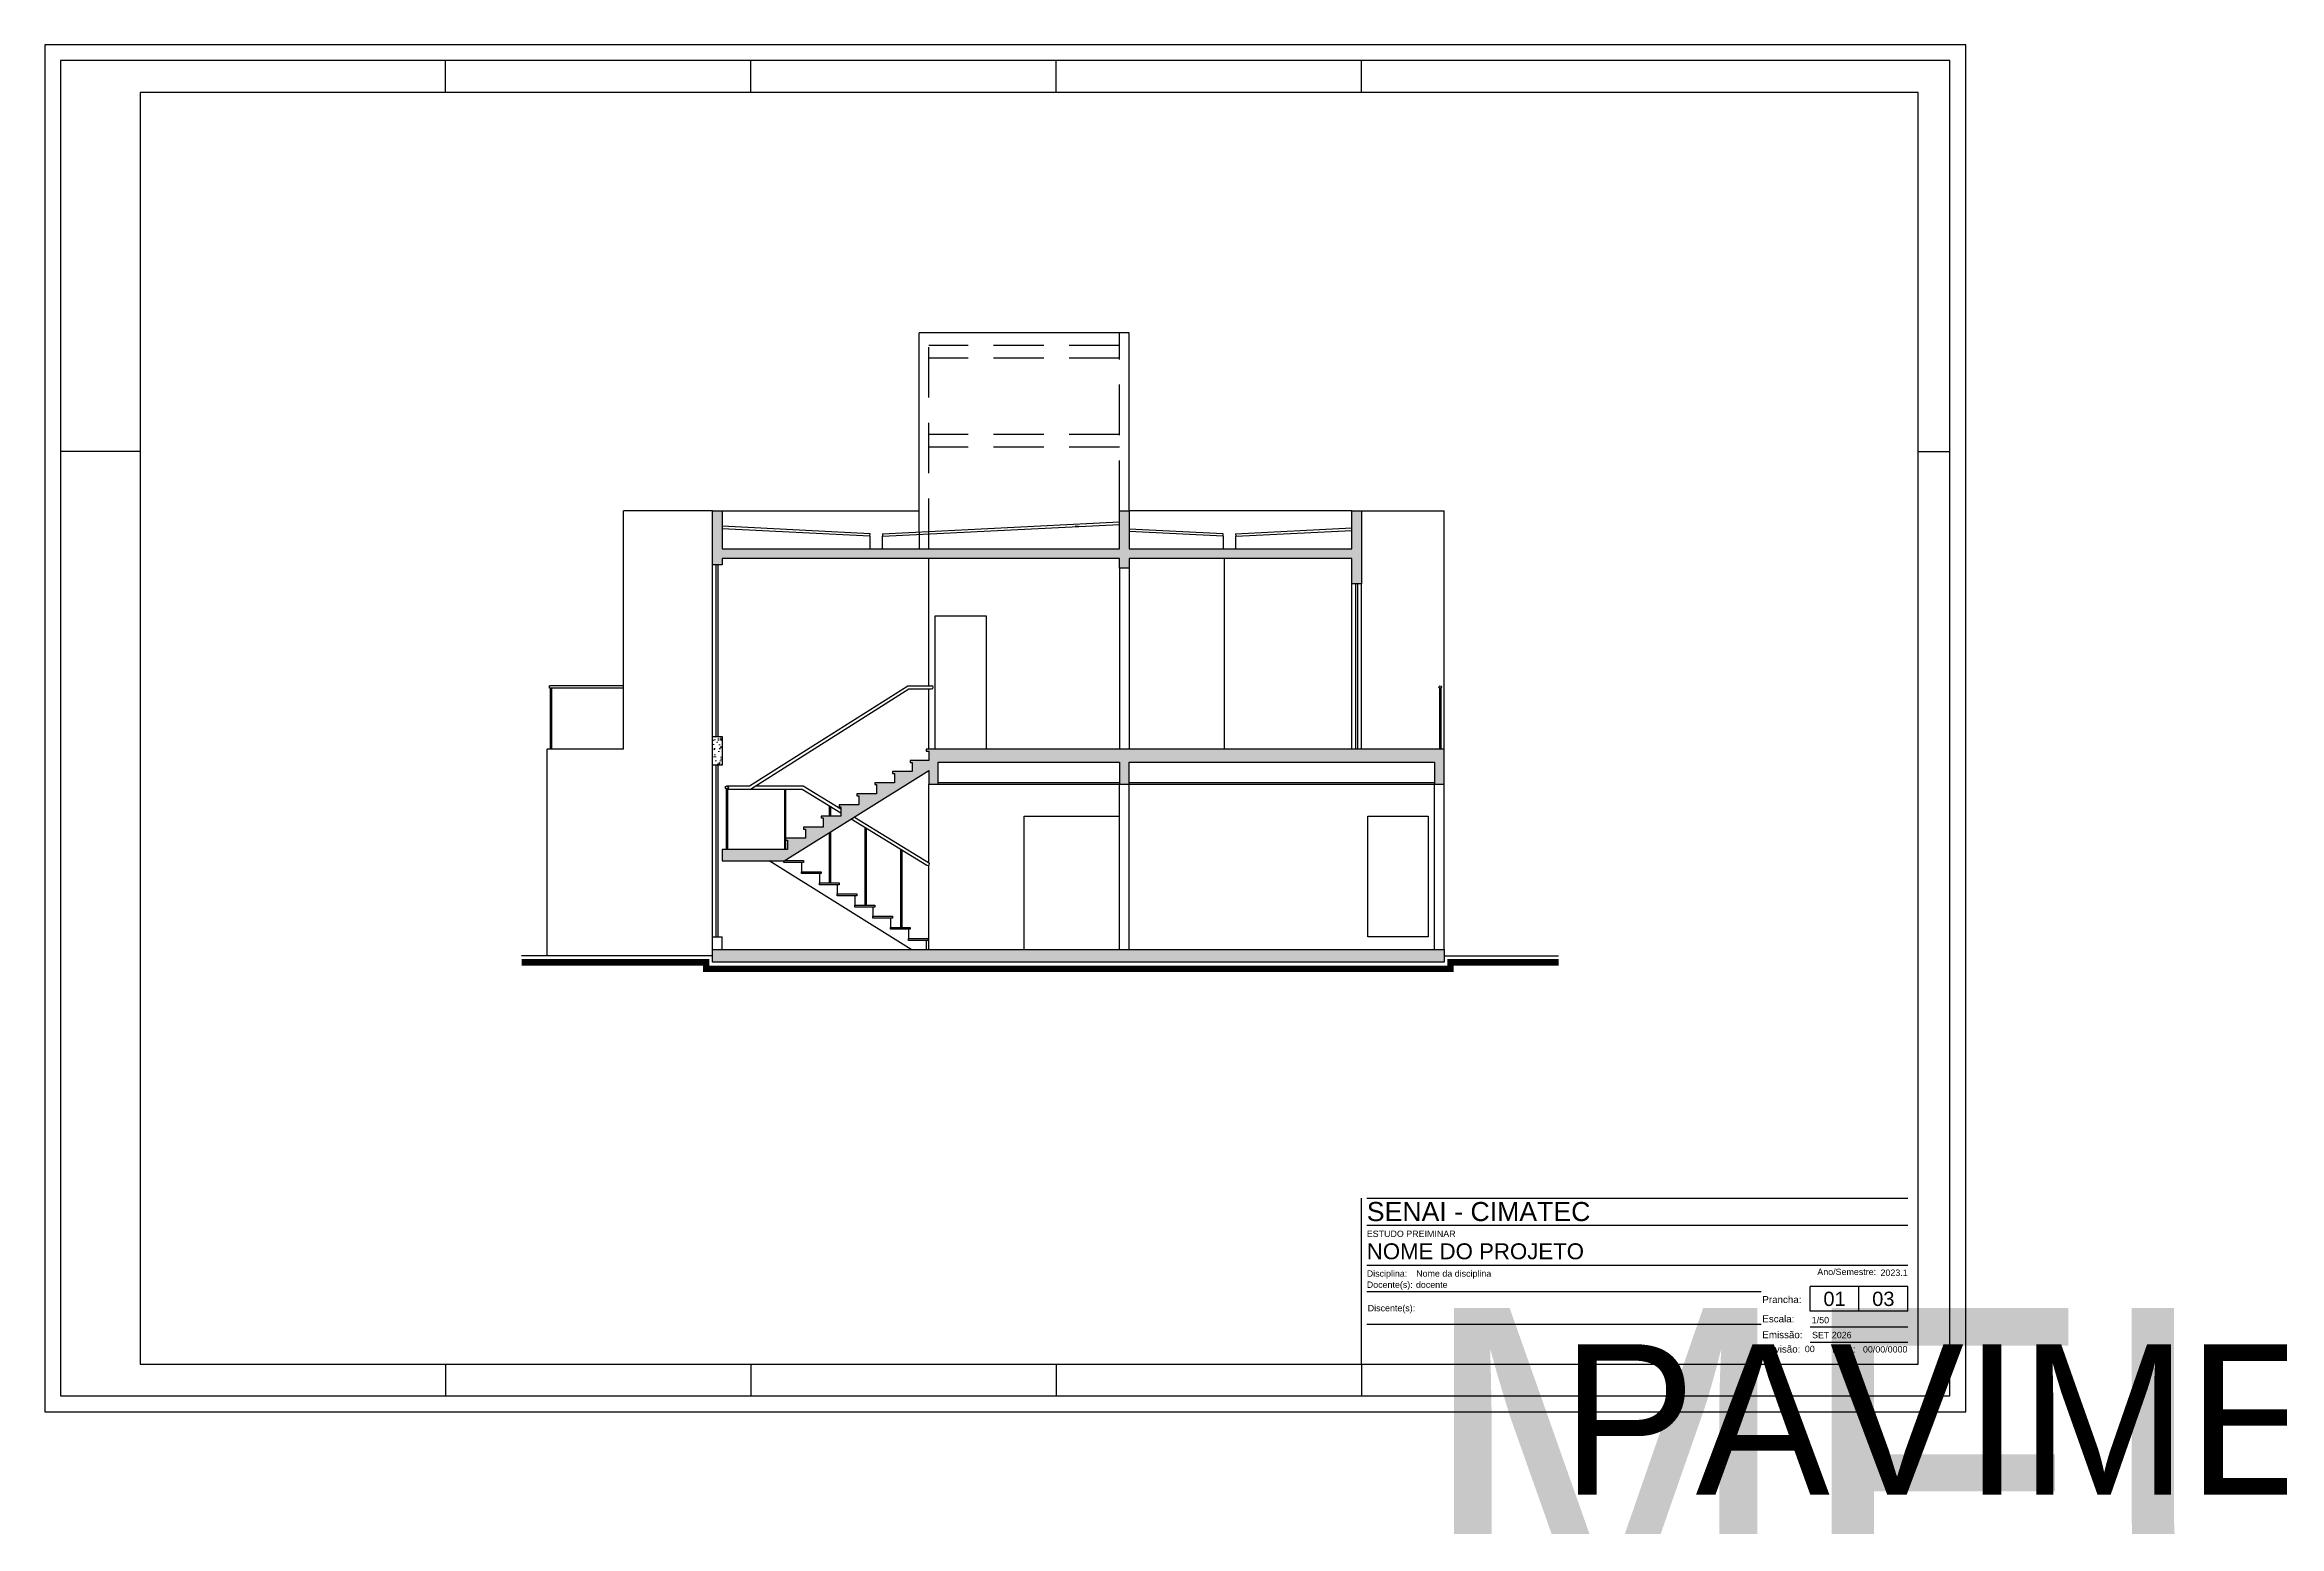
# Model space of a CAD drawing. Header units: metres. Extents: x 47359 to 47486, y 23351 to 23441.
# Drawn here: x 47358.92 to 47394.04, y 23417.22 to 23440.52 of the extents above; entities that cross this region are included whole.
import ezdxf
from ezdxf.enums import TextEntityAlignment as Align

# ---------------------------------------------------------------- set-up
doc = ezdxf.new("R2018")
doc.units = ezdxf.units.M
doc.header["$LTSCALE"] = 0.25
doc.linetypes.add('HIDDEN2', pattern=[4.7625, 3.175, -1.5875])
doc.layers.add('0_MRG_AUX', color=7, linetype='Continuous', true_color=0xecbcd1, plot=False)
doc.layers.add('CAR_0', color=7, linetype='Continuous', true_color=0xff6b00, plot=False)
for name, color, linetype in [('ARQ_ALV CT', 4, 'Continuous'), ('ARQ_ALV VS', 2, 'Continuous'), ('ARQ_CONC CT', 6, 'Continuous'), ('ARQ_DIV', 3, 'Continuous'), ('ARQ_ESQ CT', 30, 'Continuous'), ('ARQ_METAL CT', 2, 'Continuous'), ('ARQ_METAL VS', 1, 'Continuous'), ('ARQ_PROJ INF', 1, 'HIDDEN2'), ('ARQ_VISTA 01', 1, 'Continuous'), ('ARQ_VISTA 03', 3, 'Continuous'), ('CAR_LINHAS_CINZA', 8, 'Continuous'), ('CAR_LINHAS_DESTAQUE', 3, 'Continuous'), ('CAR_TEXTO_CINZA', 8, 'Continuous'), ('CAR_TEXTO_PRETO', 1, 'Continuous'), ('MRG_EXTERNA', 1, 'Continuous'), ('MRG_INTERNA', 2, 'Continuous')]:
    doc.layers.add(name, color=color, linetype=linetype)
for name, color, linetype, lineweight in [('ARQ_CINZA 02', 251, 'Continuous', 9), ('ARQ_CINZA 03', 252, 'Continuous', 9), ('ARQ_CINZA 04', 253, 'Continuous', 9)]:
    doc.layers.add(name, color=color, linetype=linetype, lineweight=lineweight)
doc.styles.add('Arial', font='arial.ttf')
doc.styles.get("Standard").update_dxf_attribs({"font": 'arial.ttf'})

# ---------------------------------------------------------------- blocks, each defined once
blk = doc.blocks.new('FORMATO_A2mmD')
at = {"layer": '0_MRG_AUX'}
blk.add_lwpolyline([(5, -5), (5, 425), (-599, 425), (-599, -5)], close=True, dxfattribs=at)
at = {"layer": 'MRG_EXTERNA'}
blk.add_lwpolyline([(0, 0), (0, 420), (-594, 420), (-594, 0)], close=True, dxfattribs=at)
at = {"layer": 'MRG_INTERNA'}
for p, q in [((-473, 410), (-473, 420)), ((-377, 410), (-377, 420)), ((-377, 410), (-377, 420)), ((-281, 410), (-281, 420)), ((-185, 410), (-185, 420)), ((-185, 410), (-185, 420)), ((-569, 297), (-594, 297)), ((-10, 297), (0, 297)), ((-473, 10), (-473, 0)), ((-377, 10), (-377, 0)), ((-377, 10), (-377, 0)), ((-281, 10), (-281, 0)), ((-185, 10), (-185, 0)), ((-185, 10), (-185, 0))]:
    blk.add_line(p, q, dxfattribs=at)
blk.add_lwpolyline([(-569, 410), (-569, 10), (-10, 10), (-10, 410)], close=True, dxfattribs=at)
blk = doc.blocks.new('carimbo')
at = {"layer": 'CAR_0'}
for p, q in [((-0.175, 0), (-0.175, 0.05225)), ((0, 0), (0, 0.05225)), ((-0.175, 0), (0, 0))]:
    blk.add_line(p, q, dxfattribs=at)
at = {"layer": 'CAR_LINHAS_CINZA'}
for p, q in [((-0.17336, 0.05225), (-0.00329, 0.05225)), ((-0.17336, 0.04375), (-0.00329, 0.04375)), ((-0.00329, 0.031), (-0.17336, 0.031)), ((-0.04936, 0.02275), (-0.17336, 0.02275)), ((-0.04936, 0.0125), (-0.17336, 0.0125))]:
    blk.add_line(p, q, dxfattribs=at)
at = {"layer": 'CAR_LINHAS_DESTAQUE'}
for p, q in [((-0.00329, 0.02443), (-0.03396, 0.02443)), ((-0.03396, 0.01665), (-0.03396, 0.02443)), ((-0.01862, 0.01665), (-0.01862, 0.02443)), ((-0.00329, 0.01665), (-0.00329, 0.02443)), ((-0.00329, 0.01665), (-0.03396, 0.01665))]:
    blk.add_line(p, q, dxfattribs=at)
at = {"layer": 'CAR_TEXTO_CINZA'}
for p, q in [((-0.00329, 0.01165), (-0.03396, 0.01165)), ((-0.00329, 0.00685), (-0.03396, 0.00685))]:
    blk.add_line(p, q, dxfattribs=at)
at = {"layer": 'CAR_TEXTO_CINZA', "style": 'Arial'}
for s, height, p in [('Disciplina:', 0.002, (-0.17336, 0.0275)), ('Ano/Semestre:', 0.002, (-0.03171, 0.02803)), ('Docente(s):', 0.002, (-0.17336, 0.024)), ('Prancha: ', 0.0022, (-0.049, 0.01921)), ('Escala:', 0.0022, (-0.049, 0.01315)), ('Emissão:', 0.0022, (-0.049, 0.00815)), ('Revisão: ', 0.0022, (-0.049, 0.00365)), ('Data:', 0.0022, (-0.02701, 0.00365))]:
    blk.add_text(s, height=height, dxfattribs=at).set_placement(p)
blk.add_text('Discente(s):', height=0.002, dxfattribs=at).set_placement((-0.17305, 0.01762), align=Align.MIDDLE_LEFT)
at = {"layer": 'CAR_TEXTO_CINZA', "style": 'Arial', "flags": 8}
blk.add_attdef('FASE', (-0.17336, 0.04), '', height=0.002, dxfattribs=at)
blk.add_attdef('A/S', text='', height=0.002, dxfattribs=at).set_placement((-0.00329, 0.02776), align=Align.RIGHT)
at = {"layer": 'CAR_TEXTO_PRETO', "lineweight": 30, "flags": 104}
blk.add_attdef('TITULO_01', text='', height=0.003, dxfattribs=at).set_placement((-0.11218, 0.00625), align=Align.MIDDLE_CENTER)
at = {"layer": 'CAR_TEXTO_PRETO', "linetype": 'Continuous', "style": 'Arial', "flags": 8}
for tag, p, height in [('IES-CURSO', (-0.17336, 0.045), 0.006), ('NOME', (-0.17336, 0.033), 0.005)]:
    blk.add_attdef(tag, p, '', height=height, dxfattribs=at)
at = {"layer": 'CAR_TEXTO_PRETO', "style": 'Arial', "flags": 8}
for tag, p in [('DISCIPLINA', (-0.15782, 0.0275)), ('DOCENTE', (-0.15788, 0.024)), ('DATAEMISSÃO', (-0.03335, 0.00815)), ('REVN', (-0.03563, 0.00379))]:
    blk.add_attdef(tag, p, '', height=0.002, dxfattribs=at)
for tag, p in [('NUM', (-0.02629, 0.02054)), ('TOT', (-0.01095, 0.02054))]:
    blk.add_attdef(tag, text='', height=0.0045, dxfattribs=at).set_placement(p, align=Align.MIDDLE_CENTER)
at = {"layer": 'CAR_TEXTO_PRETO', "lineweight": 30, "flags": 104}
blk.add_attdef('DISCENTE', text='', height=0.002, dxfattribs=at).set_placement((-0.15757, 0.01762), align=Align.MIDDLE_LEFT)
at = {"layer": 'CAR_TEXTO_PRETO', "style": 'Arial'}
blk.add_attdef('ESCALA', (-0.03346, 0.01285), '', height=0.002, dxfattribs=at)
at = {"layer": 'CAR_TEXTO_PRETO', "style": 'Arial', "flags": 8}
blk.add_attdef('REVDATA', text='', height=0.002, dxfattribs=at).set_placement((-0.00337, 0.00365), align=Align.RIGHT)

msp = doc.modelspace()

# ---------------------------------------------------------------- hatches: boundary and pattern name
at = {"layer": 'ARQ_CINZA 03'}
h = msp.add_hatch(dxfattribs=at)
h.set_pattern_fill('AR-CONC', color=256, scale=0.001, angle=90, style=0)
h.set_pattern_definition([(140, (47369.56406, 23432.4354), (0.015939, 0.1821847), [0.01905, -0.20955]), (85, (47369.56406, 23432.4354), (-0.191057, -0.0352434), [0.01524, -0.1676406]), (190.4514, (47369.5654, 23432.45058), (-0.1751178, 0.1469412), [0.01619, -0.1780902]), (136.1842, (47369.51326, 23432.4354), (0.0420423, 0.271079), [0.028575, -0.314325]), (186.6356, (47369.51677, 23432.458), (-0.247426, 0.237404), [0.024285, -0.2671356]), (81.184, (47369.51326, 23432.4354), (-0.247426, 0.237404), [0.02286, -0.25146]), (111, (47369.52596, 23432.4608), (0.1022652, 0.1516144), [0.01905, -0.20955]), (56, (47369.52596, 23432.4608), (-0.184188, 0.061802), [0.01524, -0.16764]), (161.4514, (47369.53449, 23432.47344), (-0.0819228, 0.2134164), [0.01619, -0.17809]), (127.5, (47369.564064, 23432.4354), (-0.08455504, 0.0030886), [0, -0.165608, 0, -0.17018, 0, -0.168275]), (97.5, (47369.56406, 23432.4354), (-0.1001806, 0.0668197), [0, -0.097028, 0, -0.161798, 0, -0.064135]), (57.5, (47369.564064, 23432.37876), (0.00572874, 0.1355906), [0, -0.0635, 0, -0.19812, 0, -0.26289]), (47.5, (47369.56406, 23432.35336), (-0.0254265, 0.1481292), [0, -0.08255, 0, -0.131572, 0, -0.18669])])
h.paths.add_polyline_path([(47379.614, 23433.185), (47379.464, 23433.185), (47379.464, 23432.585), (47375.964, 23432.585), (47375.964, 23433.185), (47375.814, 23433.185), (47375.814, 23432.585), (47369.564, 23432.585), (47369.564, 23433.185), (47369.414, 23433.185), (47369.414, 23432.335), (47369.564, 23432.335), (47369.564, 23432.435), (47375.814, 23432.435), (47375.814, 23432.285), (47375.964, 23432.285), (47375.964, 23432.435), (47379.464, 23432.435), (47379.464, 23432.035), (47379.614, 23432.035)])
h = msp.add_hatch(dxfattribs=at)
h.set_pattern_fill('AR-CONC', color=256, scale=0.001, angle=90, style=0)
h.set_pattern_definition([(140, (47369.56406, 23429.1854), (0.01594, 0.182185), [0.01905, -0.20955]), (85, (47369.56406, 23429.1854), (-0.19106, -0.03524), [0.01524, -0.16764]), (190.45, (47369.5654, 23429.20058), (-0.17512, 0.14694), [0.01619, -0.17809]), (136.184, (47369.51326, 23429.1854), (0.04204, 0.27108), [0.028575, -0.314325]), (186.636, (47369.51677, 23429.208), (-0.24743, 0.2374), [0.02429, -0.26714]), (81.184, (47369.51326, 23429.1854), (-0.24743, 0.2374), [0.02286, -0.25146]), (111, (47369.52596, 23429.2108), (0.102265, 0.151614), [0.01905, -0.20955]), (56, (47369.52596, 23429.2108), (-0.18419, 0.0618), [0.01524, -0.16764]), (161.45, (47369.53449, 23429.22344), (-0.08192, 0.21342), [0.01619, -0.17809]), (127.5, (47369.564064, 23429.1854), (-0.084555, 0.003089), [0, -0.165608, 0, -0.17018, 0, -0.168275]), (97.5, (47369.56406, 23429.1854), (-0.10018, 0.06682), [0, -0.097028, 0, -0.161798, 0, -0.064135]), (57.5, (47369.564064, 23429.12876), (0.005729, 0.135591), [0, -0.0635, 0, -0.19812, 0, -0.26289]), (47.5, (47369.56406, 23429.10336), (-0.025426, 0.14813), [0, -0.08255, 0, -0.131572, 0, -0.18669])])
h.paths.add_polyline_path([(47369.414, 23429.635), (47369.564, 23429.635), (47369.564, 23429.185), (47369.414, 23429.185)])
h = msp.add_hatch(dxfattribs=at)
h.set_pattern_fill('AR-CONC', color=256, scale=0.001, angle=90, style=0)
h.set_pattern_definition([(140, (47373.03074, 23429.2354), (0.015939, 0.1821847), [0.01905, -0.20955]), (85, (47373.03074, 23429.2354), (-0.191057, -0.0352434), [0.01524, -0.1676406]), (190.4514, (47373.03207, 23429.25058), (-0.1751178, 0.1469412), [0.01619, -0.1780902]), (136.1842, (47372.97994, 23429.2354), (0.0420423, 0.271079), [0.028575, -0.314325]), (186.6356, (47372.98345, 23429.258), (-0.247426, 0.237404), [0.024285, -0.267136]), (81.184, (47372.97994, 23429.2354), (-0.247426, 0.237404), [0.02286, -0.25146]), (111, (47372.99264, 23429.2608), (0.1022652, 0.1516144), [0.01905, -0.20955]), (56, (47372.99264, 23429.2608), (-0.184188, 0.061802), [0.01524, -0.16764]), (161.4514, (47373.00117, 23429.27344), (-0.0819228, 0.2134164), [0.01619, -0.17809]), (127.5, (47373.030744, 23429.2354), (-0.08455504, 0.0030886), [0, -0.165608, 0, -0.17018, 0, -0.168275]), (97.5, (47373.03074, 23429.2354), (-0.1001806, 0.0668197), [0, -0.097028, 0, -0.161798, 0, -0.064135]), (57.5, (47373.030744, 23429.17876), (0.00572874, 0.1355906), [0, -0.0635, 0, -0.19812, 0, -0.26289]), (47.5, (47373.03074, 23429.15336), (-0.0254265, 0.1481292), [0, -0.08255, 0, -0.131572, 0, -0.18669])])
h.paths.add_polyline_path([(47372.814, 23428.885), (47372.964, 23428.885), (47372.964, 23429.235), (47375.814, 23429.235), (47375.814, 23428.885), (47375.964, 23428.885), (47375.964, 23429.235), (47380.764, 23429.235), (47380.764, 23428.885), (47380.914, 23428.885), (47380.914, 23429.235), (47380.914, 23429.435), (47372.774, 23429.435), (47372.774, 23429.405), (47372.814, 23429.405), (47372.814, 23429.26), (47372.524, 23429.26), (47372.524, 23429.23), (47372.554, 23429.23), (47372.554, 23429.085), (47372.244, 23429.085), (47372.244, 23429.055), (47372.274, 23429.055), (47372.274, 23428.91), (47371.964, 23428.91), (47371.964, 23428.88), (47371.994, 23428.88), (47371.994, 23428.735), (47371.684, 23428.735), (47371.684, 23428.705), (47371.714, 23428.705), (47371.714, 23428.56), (47371.404, 23428.56), (47371.404, 23428.53), (47371.434, 23428.53), (47371.434, 23428.385), (47371.124, 23428.385), (47371.124, 23428.355), (47371.154, 23428.355), (47371.154, 23428.21), (47370.844, 23428.21), (47370.844, 23428.18), (47370.874, 23428.18), (47370.874, 23428.035), (47370.564, 23428.035), (47370.564, 23428.005), (47370.594, 23428.005), (47370.594, 23427.86), (47369.564, 23427.86), (47369.564, 23427.68), (47370.543, 23427.68), (47372.814, 23429.1)])
h = msp.add_hatch(dxfattribs=at)
h.set_pattern_fill('AR-CONC', color=256, scale=0.001, angle=90, style=0)
h.set_pattern_definition([(140, (47369.45324, 23426.1279), (0.015939, 0.1821847), [0.01905, -0.20955]), (85, (47369.45324, 23426.1279), (-0.1910568, -0.0352434), [0.01524, -0.1676406]), (190.4514, (47369.45456, 23426.14309), (-0.1751178, 0.1469412), [0.01619, -0.1780902]), (136.1842, (47369.40244, 23426.1279), (0.0420423, 0.271079), [0.028575, -0.314325]), (186.6356, (47369.40594, 23426.1505), (-0.247426, 0.237404), [0.024285, -0.2671356]), (81.1842, (47369.40244, 23426.1279), (-0.247426, 0.237404), [0.02286, -0.25146]), (111, (47369.41514, 23426.1533), (0.1022652, 0.1516144), [0.01905, -0.20955]), (56, (47369.41514, 23426.1533), (-0.184188, 0.061802), [0.01524, -0.16764]), (161.4514, (47369.42366, 23426.16594), (-0.0819228, 0.2134164), [0.01619, -0.17809]), (127.5, (47369.453235, 23426.127907), (-0.08455504, 0.0030886), [0, -0.165608, 0, -0.17018, 0, -0.168275]), (97.5, (47369.453235, 23426.12791), (-0.1001806, 0.06681966), [0, -0.097028, 0, -0.161798, 0, -0.064135]), (57.5, (47369.453235, 23426.071265), (0.00572874, 0.1355906), [0, -0.0635, 0, -0.19812, 0, -0.26289]), (47.5, (47369.45324, 23426.04586), (-0.0254265, 0.1481292), [0, -0.08255, 0, -0.131572, 0, -0.18669])])
h.paths.add_polyline_path([(47380.914, 23426.085), (47380.914, 23426.285), (47369.414, 23426.285), (47369.414, 23426.085)])

# ---------------------------------------------------------------- linework, layer by layer
at = {"layer": 'ARQ_ALV CT'}
for p, q in [((47375.814, 23432.285), (47375.814, 23429.435)), ((47375.964, 23432.285), (47375.964, 23429.435)), ((47380.764, 23426.285), (47380.764, 23428.885)), ((47380.914, 23426.285), (47380.914, 23428.885)), ((47369.414, 23426.285), (47369.414, 23426.485)), ((47369.414, 23426.485), (47369.564, 23426.485)), ((47369.564, 23426.285), (47369.564, 23426.485))]:
    msp.add_line(p, q, dxfattribs=at)
at = {"layer": 'ARQ_ALV VS'}
for p, q in [((47369.414, 23429.635), (47369.414, 23432.335)), ((47377.464, 23429.435), (47377.464, 23432.435)), ((47379.464, 23429.435), (47379.464, 23432.035)), ((47379.614, 23429.435), (47379.614, 23432.035)), ((47369.414, 23426.485), (47369.414, 23429.185)), ((47375.814, 23426.285), (47375.814, 23428.885)), ((47375.964, 23426.285), (47375.964, 23428.885)), ((47374.314, 23426.285), (47374.314, 23428.385)), ((47374.314, 23428.385), (47375.814, 23428.385))]:
    msp.add_line(p, q, dxfattribs=at)
msp.add_lwpolyline([(47372.914, 23429.435), (47372.914, 23431.535), (47373.714, 23431.535), (47373.714, 23429.435)], dxfattribs=at)
msp.add_lwpolyline([(47379.714, 23428.385), (47380.664, 23428.385), (47380.664, 23426.485), (47379.714, 23426.485)], close=True, dxfattribs=at)
at = {"layer": 'ARQ_CINZA 02', "const_width": 0.1}
msp.add_lwpolyline([(47366.414, 23426.085), (47369.314, 23426.085), (47369.314, 23425.985), (47381.014, 23425.985), (47381.014, 23426.085), (47382.714, 23426.085)], dxfattribs=at)
at = {"layer": 'ARQ_CINZA 04'}
msp.add_line((47372.128, 23430.15), (47372.149, 23430.15), dxfattribs=at)
at = {"layer": 'ARQ_CONC CT'}
for points in [[(47369.564, 23433.185), (47369.564, 23432.585), (47375.814, 23432.585), (47375.814, 23433.185), (47375.964, 23433.185), (47375.964, 23432.585), (47379.464, 23432.585), (47379.464, 23433.185), (47379.614, 23433.185), (47379.614, 23432.035), (47379.464, 23432.035), (47379.464, 23432.435), (47375.964, 23432.435), (47375.964, 23432.285), (47375.814, 23432.285), (47375.814, 23432.435), (47369.564, 23432.435), (47369.564, 23432.335), (47369.414, 23432.335), (47369.414, 23433.185)], [(47369.414, 23429.635), (47369.564, 23429.635), (47369.564, 23429.185), (47369.414, 23429.185)], [(47372.814, 23428.885), (47372.964, 23428.885), (47372.964, 23429.235), (47375.814, 23429.235), (47375.814, 23428.885), (47375.964, 23428.885), (47375.964, 23429.235), (47380.764, 23429.235), (47380.764, 23428.885), (47380.914, 23428.885), (47380.914, 23429.235), (47380.914, 23429.435), (47372.774, 23429.435), (47372.774, 23429.405), (47372.814, 23429.405), (47372.814, 23429.26), (47372.524, 23429.26), (47372.524, 23429.23), (47372.554, 23429.23), (47372.554, 23429.085), (47372.244, 23429.085), (47372.244, 23429.055), (47372.274, 23429.055), (47372.274, 23428.91), (47371.964, 23428.91), (47371.964, 23428.88), (47371.994, 23428.88), (47371.994, 23428.735), (47371.684, 23428.735), (47371.684, 23428.705), (47371.714, 23428.705), (47371.714, 23428.56), (47371.404, 23428.56), (47371.404, 23428.53), (47371.434, 23428.53), (47371.434, 23428.385), (47371.124, 23428.385), (47371.124, 23428.355), (47371.154, 23428.355), (47371.154, 23428.21), (47370.844, 23428.21), (47370.844, 23428.18), (47370.874, 23428.18), (47370.874, 23428.035), (47370.564, 23428.035), (47370.564, 23428.005), (47370.594, 23428.005), (47370.594, 23427.86), (47369.564, 23427.86), (47369.564, 23427.68), (47370.543, 23427.68), (47372.814, 23429.1)], [(47369.414, 23426.285), (47380.914, 23426.285), (47380.914, 23426.085), (47369.414, 23426.085)]]:
    msp.add_lwpolyline(points, close=True, dxfattribs=at)
at = {"layer": 'ARQ_DIV'}
for p, q in [((47372.964, 23428.915), (47375.814, 23428.915)), ((47372.964, 23428.885), (47375.814, 23428.885)), ((47375.964, 23428.915), (47380.764, 23428.915)), ((47375.964, 23428.885), (47380.764, 23428.885))]:
    msp.add_line(p, q, dxfattribs=at)
at = {"layer": 'ARQ_ESQ CT'}
for p, q in [((47369.474, 23429.635), (47369.474, 23432.335)), ((47369.504, 23429.635), (47369.504, 23432.335)), ((47379.524, 23432.035), (47379.524, 23429.435)), ((47379.554, 23432.035), (47379.554, 23429.435)), ((47369.474, 23426.485), (47369.474, 23429.185)), ((47369.504, 23426.485), (47369.504, 23429.185))]:
    msp.add_line(p, q, dxfattribs=at)
at = {"layer": 'ARQ_METAL CT'}
for p, q in [((47375.964, 23435.985), (47372.664, 23435.985)), ((47372.664, 23432.854), (47372.664, 23435.985)), ((47375.964, 23433.185), (47375.964, 23435.985)), ((47371.889, 23432.785), (47369.564, 23432.902)), ((47371.891, 23432.825), (47369.566, 23432.942)), ((47371.889, 23432.785), (47371.891, 23432.825)), ((47372.087, 23432.825), (47375.814, 23433.012)), ((47372.087, 23432.825), (47372.089, 23432.785)), ((47372.089, 23432.785), (47375.814, 23432.972)), ((47375.165, 23432.939), (47375.116, 23432.942)), ((47377.441, 23432.825), (47375.964, 23432.899)), ((47377.439, 23432.785), (47375.964, 23432.859)), ((47377.439, 23432.785), (47377.441, 23432.825)), ((47377.637, 23432.825), (47379.464, 23432.917)), ((47377.637, 23432.825), (47377.639, 23432.785)), ((47377.639, 23432.785), (47379.464, 23432.877)), ((47372.814, 23430.435), (47372.814, 23432.435)), ((47369.998, 23428.86), (47372.484, 23430.435)), ((47370.012, 23428.81), (47372.498, 23430.385)), ((47372.484, 23430.435), (47372.858, 23430.435)), ((47372.498, 23430.385), (47372.858, 23430.385)), ((47372.814, 23429.435), (47372.814, 23430.385)), ((47369.639, 23428.86), (47369.998, 23428.86)), ((47369.639, 23428.81), (47370.012, 23428.81)), ((47372.814, 23427.652), (47372.814, 23428.885)), ((47372.537, 23426.285), (47370.305, 23427.68)), ((47370.814, 23427.655), (47370.814, 23427.51)), ((47372.814, 23426.285), (47372.814, 23427.612)), ((47371.094, 23427.48), (47371.094, 23427.335)), ((47371.374, 23427.305), (47371.374, 23427.16)), ((47371.654, 23427.13), (47371.654, 23426.985)), ((47371.934, 23426.955), (47371.934, 23426.81)), ((47372.214, 23426.78), (47372.214, 23426.635)), ((47372.494, 23426.605), (47372.494, 23426.46)), ((47372.774, 23426.43), (47372.774, 23426.285))]:
    msp.add_line(p, q, dxfattribs=at)
for points in [[(47371.889, 23432.785), (47371.889, 23432.585), (47372.089, 23432.585), (47372.089, 23432.785)], [(47377.439, 23432.785), (47377.439, 23432.585), (47377.639, 23432.585), (47377.639, 23432.785)], [(47370.551, 23427.685), (47370.844, 23427.685), (47370.844, 23427.655), (47370.534, 23427.655), (47370.534, 23427.68)]]:
    msp.add_lwpolyline(points, dxfattribs=at)
for points in [[(47370.814, 23427.51), (47371.124, 23427.51), (47371.124, 23427.48), (47370.814, 23427.48)], [(47371.094, 23427.335), (47371.404, 23427.335), (47371.404, 23427.305), (47371.094, 23427.305)], [(47371.374, 23427.16), (47371.684, 23427.16), (47371.684, 23427.13), (47371.374, 23427.13)], [(47371.654, 23426.985), (47371.964, 23426.985), (47371.964, 23426.955), (47371.654, 23426.955)], [(47371.934, 23426.81), (47372.244, 23426.81), (47372.244, 23426.78), (47371.934, 23426.78)], [(47372.214, 23426.635), (47372.524, 23426.635), (47372.524, 23426.605), (47372.214, 23426.605)], [(47372.494, 23426.46), (47372.804, 23426.46), (47372.804, 23426.43), (47372.494, 23426.43)]]:
    msp.add_lwpolyline(points, close=True, dxfattribs=at)
for centre, radius in [((47380.854, 23430.415), 0.02), ((47369.639, 23428.835), 0.025)]:
    msp.add_circle(centre, radius, dxfattribs=at)
msp.add_arc((47372.858, 23430.41), 0.025, 270, 90, dxfattribs=at)
at = {"layer": 'ARQ_METAL VS'}
for p, q in [((47369.629, 23428.812), (47369.629, 23427.86)), ((47369.649, 23428.812), (47369.649, 23427.86)), ((47370.012, 23428.81), (47370.826, 23428.81)), ((47370.091, 23428.86), (47370.84, 23428.86)), ((47370.544, 23428.812), (47370.544, 23427.86)), ((47370.564, 23428.812), (47370.564, 23427.86)), ((47370.826, 23428.81), (47371.434, 23428.438)), ((47370.84, 23428.86), (47371.434, 23428.497)), ((47371.249, 23428.551), (47371.249, 23428.385)), ((47371.269, 23428.539), (47371.269, 23428.385)), ((47371.596, 23428.339), (47372.786, 23427.611)), ((47371.644, 23428.368), (47372.812, 23427.653)), ((47371.249, 23428.122), (47371.249, 23427.335)), ((47371.269, 23428.134), (47371.269, 23427.335)), ((47371.809, 23428.208), (47371.809, 23426.985)), ((47371.829, 23428.196), (47371.829, 23426.985)), ((47372.369, 23427.866), (47372.369, 23426.635)), ((47372.389, 23427.853), (47372.389, 23426.635))]:
    msp.add_line(p, q, dxfattribs=at)
msp.add_arc((47372.799, 23427.632), 0.025, 238.1255, 58.1255, dxfattribs=at)
at = {"layer": 'ARQ_PROJ INF'}
for p, q in [((47372.814, 23432.585), (47372.814, 23435.985)), ((47375.814, 23433.185), (47375.814, 23435.985)), ((47375.814, 23435.785), (47372.814, 23435.785)), ((47375.814, 23435.585), (47372.814, 23435.585)), ((47375.814, 23434.385), (47372.814, 23434.385)), ((47375.814, 23434.185), (47372.814, 23434.185)), ((47372.664, 23432.854), (47372.664, 23432.585))]:
    msp.add_line(p, q, dxfattribs=at)
at = {"layer": 'ARQ_VISTA 01'}
for p, q in [((47368.014, 23429.435), (47368.014, 23433.185)), ((47369.414, 23433.185), (47368.014, 23433.185)), ((47369.564, 23433.185), (47372.664, 23433.185)), ((47379.464, 23433.185), (47375.964, 23433.185)), ((47379.614, 23433.185), (47380.914, 23433.185)), ((47380.914, 23429.435), (47380.914, 23433.185)), ((47368.014, 23430.435), (47366.854, 23430.435)), ((47366.854, 23430.395), (47366.854, 23430.435)), ((47368.014, 23430.395), (47366.854, 23430.395)), ((47366.864, 23430.395), (47366.864, 23429.435)), ((47366.884, 23430.395), (47366.884, 23429.435)), ((47380.844, 23430.398), (47380.844, 23429.435)), ((47380.864, 23430.398), (47380.864, 23429.435)), ((47368.014, 23429.435), (47366.814, 23429.435)), ((47366.814, 23426.185), (47366.814, 23429.435))]:
    msp.add_line(p, q, dxfattribs=at)
at = {"layer": 'ARQ_VISTA 03'}
for p, q in [((47369.414, 23426.185), (47366.414, 23426.185)), ((47380.914, 23426.185), (47382.714, 23426.185))]:
    msp.add_line(p, q, dxfattribs=at)

# ---------------------------------------------------------------- block references
ref = msp.add_blockref('carimbo', (47388.367, 23419.766), dxfattribs=dict(xscale=50, yscale=50, zscale=50))
ref.add_attrib('FASE', 'ESTUDO PREIMINAR', (47379.699, 23421.766), dxfattribs={"layer": 'CAR_TEXTO_CINZA', "height": 0.1, "style": 'Arial'})
ref.add_attrib('NOME', 'NOME DO PROJETO', (47379.699, 23421.416), dxfattribs={"layer": 'CAR_TEXTO_PRETO', "linetype": 'Continuous', "height": 0.25, "style": 'Arial'})
ref.add_attrib('DISCIPLINA', 'Nome da disciplina', (47380.476, 23421.141), dxfattribs={"layer": 'CAR_TEXTO_PRETO', "height": 0.1, "style": 'Arial'})
ref.add_attrib('DOCENTE', 'docente', (47380.472, 23420.966), dxfattribs={"layer": 'CAR_TEXTO_PRETO', "height": 0.1, "style": 'Arial'})
lines = msp.add_mtext('PAVIMENTO TÉRREO', dxfattribs={"layer": 'CAR_TEXTO_PRETO', "insert": (47382.758, 23420.078), "char_height": 2.36575, "attachment_point": 1})
ref.add_attrib('TITULO_01', '', (47382.758, 23420.078), dxfattribs={"flags": 104}).embed_mtext(lines)
ref.add_attrib('ESCALA', '1/50', (47386.694, 23420.409), dxfattribs={"layer": 'CAR_TEXTO_PRETO', "height": 0.1, "style": 'Arial'})
ref.add_attrib('DATAEMISSÃO', 'SET 2026', (47386.699, 23420.174), dxfattribs={"layer": 'CAR_TEXTO_PRETO', "height": 0.1, "style": 'Arial'})
ref.add_attrib('NUM', '01', dxfattribs={"layer": 'CAR_TEXTO_PRETO', "height": 0.225, "style": 'Arial'}).set_placement((47387.052, 23420.793), align=Align.MIDDLE_CENTER)
ref.add_attrib('TOT', '03', dxfattribs={"layer": 'CAR_TEXTO_PRETO', "height": 0.225, "style": 'Arial'}).set_placement((47387.819, 23420.793), align=Align.MIDDLE_CENTER)
ref.add_attrib('REVN', '00', (47386.585, 23419.955), dxfattribs={"layer": 'CAR_TEXTO_PRETO', "height": 0.1, "style": 'Arial'})
ref.add_attrib('REVDATA', '00/00/0000', dxfattribs={"layer": 'CAR_TEXTO_PRETO', "height": 0.1, "style": 'Arial'}).set_placement((47388.198, 23419.949), align=Align.RIGHT)
ref.add_attrib('IES-CURSO', 'SENAI - CIMATEC', (47379.699, 23422.016), dxfattribs={"layer": 'CAR_TEXTO_PRETO', "linetype": 'Continuous', "height": 0.3, "style": 'Arial'})
ref.add_attrib('A/S', '2023.1', dxfattribs={"layer": 'CAR_TEXTO_CINZA', "height": 0.1, "style": 'Arial'}).set_placement((47388.202, 23421.154), align=Align.RIGHT)
lines = msp.add_mtext('MEU NOME^JMINHA DUPLA', dxfattribs={"layer": 'CAR_TEXTO_PRETO', "insert": (47380.488, 23420.647), "char_height": 5.32824, "attachment_point": 1})
ref.add_attrib('DISCENTE', '', (47380.488, 23420.647), dxfattribs={"flags": 104}).embed_mtext(lines)
at = {"layer": 'ARQ_METAL CT', "xscale": 0.05, "yscale": 0.05, "zscale": 0.05}
msp.add_blockref('FORMATO_A2mmD', (47388.867, 23419.266), dxfattribs=at)

doc.saveas('drawing.dxf')
